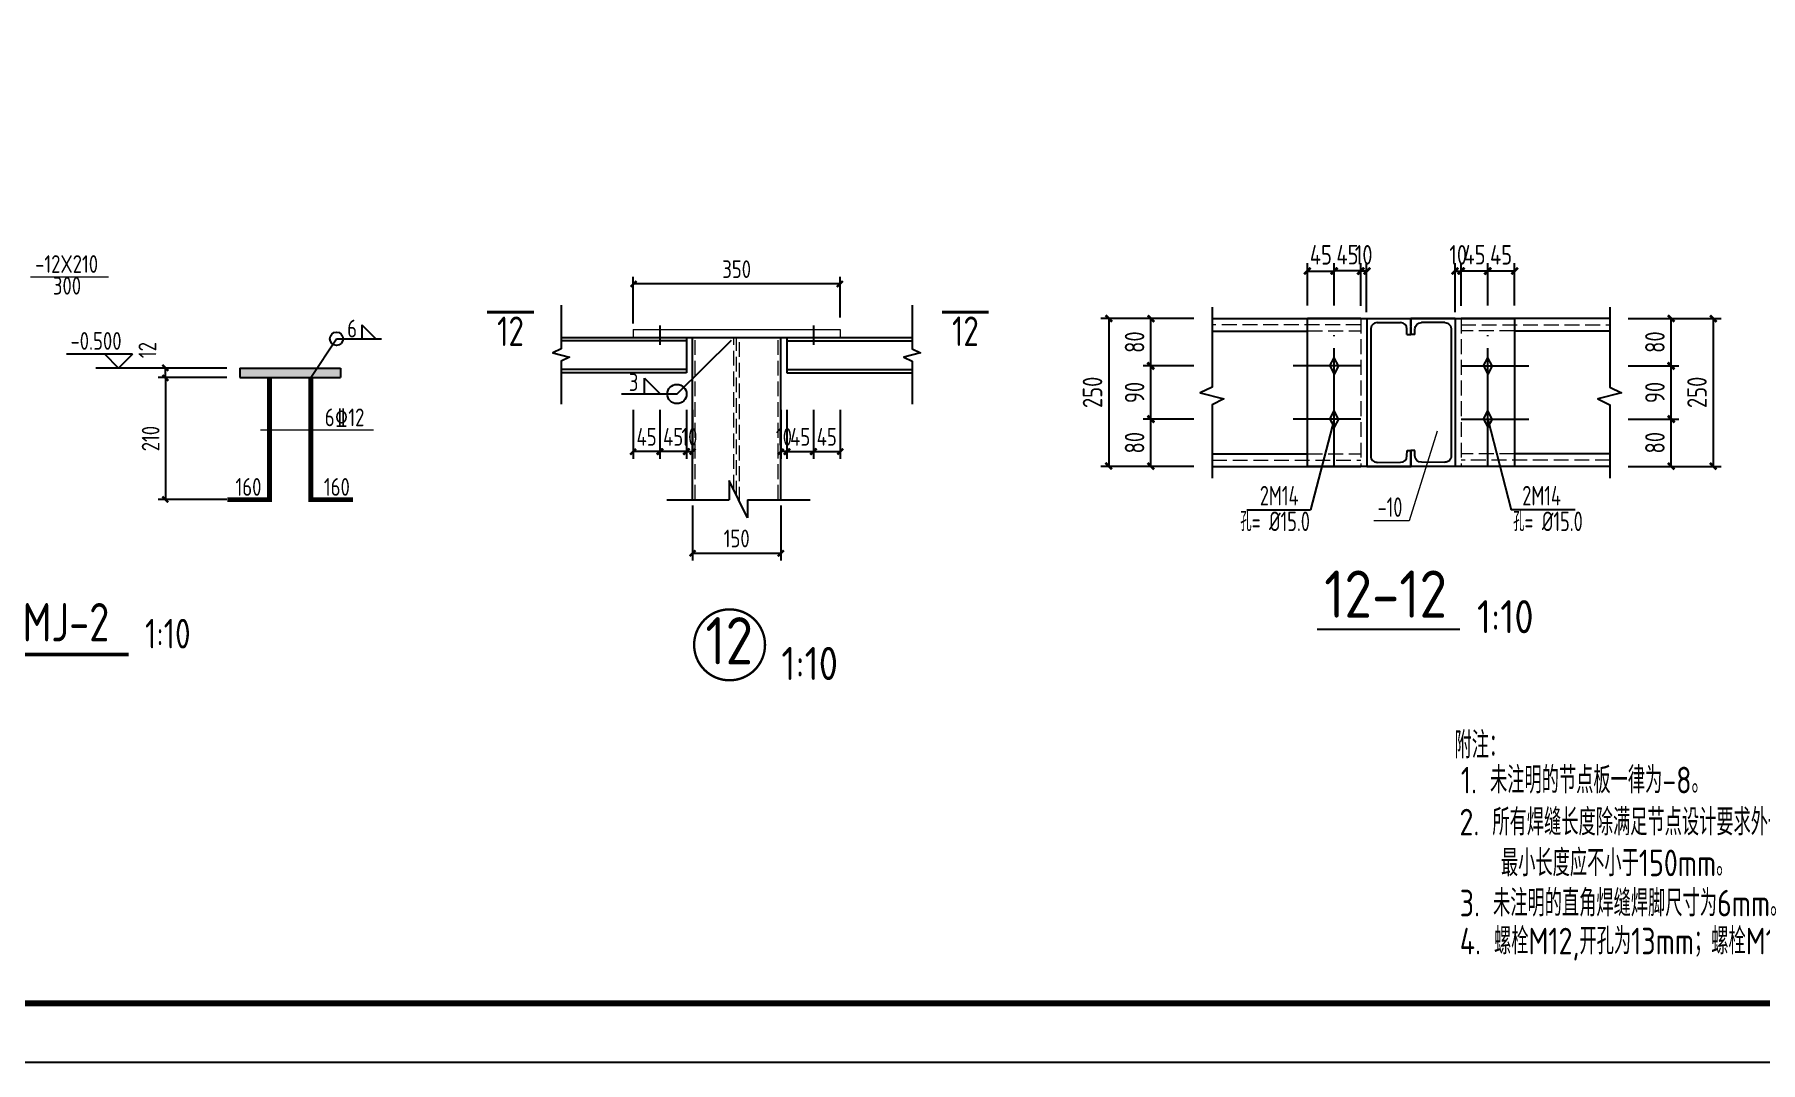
# Model space of a CAD drawing. Header units: millimetres. Extents: x 865974 to 875117, y 40174 to 44891.
# Drawn here: x 869056.8 to 869348.9, y 40173.6 to 40347.5 of the extents above; entities that cross this region are included whole.
import ezdxf

# ---------------------------------------------------------------- set-up
doc = ezdxf.new("R2010")
doc.units = ezdxf.units.MM
doc.header["$LTSCALE"] = 1000
doc.header["$MEASUREMENT"] = 0
for name, pattern in [('CONTINOUS', [0]), ('DASH', [0.35, 0.25, -0.1]), ('DOTE', [2.42, 2, -0.2, 0.02, -0.2])]:
    doc.linetypes.add(name, pattern=pattern)
for name, color, linetype, lineweight in [('1', 4, 'Continuous', 70), ('D3', 62, 'Continuous', 9), ('LZ', 64, 'Continuous', 9), ('数字', 3, 'Continuous', 9)]:
    doc.layers.add(name, color=color, linetype=linetype, lineweight=lineweight)
for name, color, linetype in [('10', 7, 'Continuous'), ('AXIS', 3, 'Continuous'), ('CON', 3, 'Continuous'), ('D1', 112, 'Continuous'), ('D2', 6, 'Continuous'), ('DIM', 7, 'Continuous'), ('DOTE', 1, 'DOTE'), ('GJ', 6, 'Continuous'), ('M_Thin', 7, 'Continuous'), ('PUB_DIM', 3, 'Continuous'), ('中文', 7, 'Continuous'), ('文字', 7, 'Continuous'), ('标注', 7, 'Continuous'), ('桩', 6, 'Continuous'), ('梁__实线', 4, 'Continuous')]:
    doc.layers.add(name, color=color, linetype=linetype)
doc.styles.add('GBHZ', font='gbenor.shx', dxfattribs={"width": 0.9, "bigfont": 'gbcbig.shx'})
doc.dimstyles.new('Y10', dxfattribs={"dimscale": 0, "dimtxt": 3, "dimasz": 0.01, "dimexe": 1.2, "dimexo": 1, "dimgap": 1, "dimtad": 1, "dimdec": 0, "dimlfac": 10, "dimzin": 0, "dimdsep": 46, "dimtxsty": 'GBHZ', "dimblk1": 'DX', "dimblk2": 'DX', "dimsah": 1, "dimcen": 0.09, "dimdle": 1, "dimadec": 0, "dimazin": 0, "dimtfac": 1, "dimtdec": 0, "dimtix": 1, "dimtmove": 2, "dimatfit": 3, "dimldrblk": 'DX', "dimfxl": 0, "dimtolj": 1, "dimtzin": 0, "dimarcsym": 0})
doc.dimstyles.new('Y10(110)', dxfattribs={"dimscale": 1.1, "dimtxt": 3, "dimasz": 0.01, "dimexe": 1.2, "dimexo": 1, "dimgap": 1, "dimtad": 1, "dimdec": 0, "dimlfac": 10, "dimzin": 0, "dimdsep": 46, "dimtxsty": 'GBHZ', "dimblk1": 'DX', "dimblk2": 'DX', "dimsah": 1, "dimcen": 0.09, "dimdle": 1, "dimadec": 0, "dimazin": 0, "dimtfac": 1, "dimtdec": 0, "dimtix": 1, "dimtmove": 2, "dimatfit": 3, "dimldrblk": 'DX', "dimfxl": 0, "dimtolj": 1, "dimtzin": 0, "dimarcsym": 0})

# ---------------------------------------------------------------- blocks, each defined once
blk = doc.blocks.new('DX')
at = {"color": 0, "linetype": 'ByBlock', "const_width": 40}
blk.add_lwpolyline([(-54, -51), (46, 49)], dxfattribs=at)
blk = doc.blocks.new('*D473')
at = {"layer": 'Defpoints', "color": 0, "transparency": 16777216}
for p in [(869078.93, 40291.05), (869090.35, 40291.05), (869090.35, 40289.45)]:
    blk.add_point(p, dxfattribs=at)
at = {"layer": 'DIM', "color": 0, "lineweight": -2, "transparency": 16777216}
for p, q in [((869089.35, 40291.05), (869077.73, 40291.05)), ((869078.93, 40291.06), (869078.93, 40291.07)), ((869078.93, 40289.45), (869078.93, 40291.05)), ((869089.35, 40289.45), (869077.73, 40289.45)), ((869078.93, 40289.44), (869078.93, 40289.43))]:
    blk.add_line(p, q, dxfattribs=at)
at = {"layer": 'DIM', "color": 0, "lineweight": -2, "transparency": 16777216, "xscale": 0.01, "yscale": 0.01, "zscale": 0.01}
for p, rotation in [((869078.93, 40291.05), 270), ((869078.93, 40289.45), 90)]:
    blk.add_blockref('DX', p, dxfattribs=dict(at, rotation=rotation))
at = {"layer": 'DIM', "color": 0, "transparency": 16777216, "insert": (869075.89, 40294.1), "char_height": 3, "attachment_point": 5, "rotation": 90, "style": 'GBHZ'}
blk.add_mtext('\\A1;12', dxfattribs=at)
blk = doc.blocks.new('*D474')
at = {"layer": 'Defpoints', "color": 0, "transparency": 16777216}
for p in [(869090.35, 40289.45), (869078.93, 40268.8), (869090.35, 40268.8)]:
    blk.add_point(p, dxfattribs=at)
at = {"layer": 'DIM', "color": 0, "lineweight": -2, "transparency": 16777216}
for p, q in [((869089.35, 40289.45), (869077.73, 40289.45)), ((869078.93, 40289.44), (869078.93, 40268.81)), ((869089.35, 40268.8), (869077.73, 40268.8))]:
    blk.add_line(p, q, dxfattribs=at)
at = {"layer": 'DIM', "color": 0, "lineweight": -2, "transparency": 16777216, "xscale": 0.01, "yscale": 0.01, "zscale": 0.01}
for p, rotation in [((869078.93, 40289.45), 90), ((869078.93, 40268.8), 270)]:
    blk.add_blockref('DX', p, dxfattribs=dict(at, rotation=rotation))
at = {"layer": 'DIM', "color": 0, "transparency": 16777216, "insert": (869076.43, 40279.13), "char_height": 3, "attachment_point": 5, "rotation": 90, "style": 'GBHZ'}
blk.add_mtext('\\A1;210', dxfattribs=at)
blk = doc.blocks.new('*D405')
at = {"layer": 'Defpoints', "color": 0, "linetype": 'ByBlock', "transparency": 16777216}
for p in [(869184.12, 40285.01), (869188.62, 40285.01), (869188.62, 40276.92)]:
    blk.add_point(p, dxfattribs=at)
at = {"layer": 'DIM', "color": 0, "linetype": 'ByBlock', "lineweight": -2, "transparency": 16777216}
for p, q in [((869184.12, 40284.01), (869184.12, 40275.72)), ((869188.62, 40284.01), (869188.62, 40275.72)), ((869184.11, 40276.92), (869184.1, 40276.92)), ((869184.12, 40276.92), (869188.62, 40276.92)), ((869188.63, 40276.92), (869188.64, 40276.92))]:
    blk.add_line(p, q, dxfattribs=at)
at = {"layer": 'DIM', "color": 0, "linetype": 'ByBlock', "lineweight": -2, "transparency": 16777216, "xscale": 0.01, "yscale": 0.01, "zscale": 0.01}
blk.add_blockref('DX', (869184.12, 40276.92), dxfattribs=at)
at = {"layer": 'DIM', "color": 0, "linetype": 'ByBlock', "lineweight": -2, "transparency": 16777216, "xscale": 0.01, "yscale": 0.01, "zscale": 0.01, "rotation": 180}
blk.add_blockref('DX', (869188.62, 40276.92), dxfattribs=at)
at = {"layer": 'DIM', "color": 0, "linetype": 'ByBlock', "transparency": 16777216, "insert": (869186.37, 40279.42), "char_height": 3, "attachment_point": 5, "style": 'GBHZ'}
blk.add_mtext('\\A1;45', dxfattribs=at)
blk = doc.blocks.new('*D406')
at = {"layer": 'Defpoints', "color": 0, "linetype": 'ByBlock', "transparency": 16777216}
for p in [(869188.62, 40285.01), (869193.12, 40285.01), (869193.12, 40276.92)]:
    blk.add_point(p, dxfattribs=at)
at = {"layer": 'DIM', "color": 0, "linetype": 'ByBlock', "lineweight": -2, "transparency": 16777216}
for p, q in [((869188.62, 40284.01), (869188.62, 40275.72)), ((869193.12, 40284.01), (869193.12, 40275.72)), ((869188.61, 40276.92), (869188.6, 40276.92)), ((869188.62, 40276.92), (869193.12, 40276.92)), ((869193.13, 40276.92), (869193.14, 40276.92))]:
    blk.add_line(p, q, dxfattribs=at)
at = {"layer": 'DIM', "color": 0, "linetype": 'ByBlock', "lineweight": -2, "transparency": 16777216, "xscale": 0.01, "yscale": 0.01, "zscale": 0.01}
blk.add_blockref('DX', (869188.62, 40276.92), dxfattribs=at)
at = {"layer": 'DIM', "color": 0, "linetype": 'ByBlock', "lineweight": -2, "transparency": 16777216, "xscale": 0.01, "yscale": 0.01, "zscale": 0.01, "rotation": 180}
blk.add_blockref('DX', (869193.12, 40276.92), dxfattribs=at)
at = {"layer": 'DIM', "color": 0, "linetype": 'ByBlock', "transparency": 16777216, "insert": (869190.87, 40279.42), "char_height": 3, "attachment_point": 5, "style": 'GBHZ'}
blk.add_mtext('\\A1;45', dxfattribs=at)
blk = doc.blocks.new('*D407')
at = {"layer": 'Defpoints', "color": 0, "linetype": 'ByBlock', "transparency": 16777216}
for p in [(869183.12, 40285.01), (869184.12, 40285.01), (869183.12, 40276.92)]:
    blk.add_point(p, dxfattribs=at)
at = {"layer": 'DIM', "color": 0, "linetype": 'ByBlock', "lineweight": -2, "transparency": 16777216}
for p, q in [((869183.12, 40284.01), (869183.12, 40275.72)), ((869184.12, 40284.01), (869184.12, 40275.72)), ((869183.11, 40276.92), (869183.1, 40276.92)), ((869184.12, 40276.92), (869183.12, 40276.92)), ((869184.13, 40276.92), (869184.14, 40276.92))]:
    blk.add_line(p, q, dxfattribs=at)
at = {"layer": 'DIM', "color": 0, "linetype": 'ByBlock', "lineweight": -2, "transparency": 16777216, "xscale": 0.01, "yscale": 0.01, "zscale": 0.01}
blk.add_blockref('DX', (869183.12, 40276.92), dxfattribs=at)
at = {"layer": 'DIM', "color": 0, "linetype": 'ByBlock', "lineweight": -2, "transparency": 16777216, "xscale": 0.01, "yscale": 0.01, "zscale": 0.01, "rotation": 180}
blk.add_blockref('DX', (869184.12, 40276.92), dxfattribs=at)
at = {"layer": 'DIM', "color": 0, "linetype": 'ByBlock', "transparency": 16777216, "insert": (869183.62, 40279.42), "char_height": 3, "attachment_point": 5, "style": 'GBHZ'}
blk.add_mtext('\\A1;10', dxfattribs=at)
blk = doc.blocks.new('*D408')
at = {"layer": 'Defpoints', "color": 0, "linetype": 'ByBlock', "transparency": 16777216}
for p in [(869158.12, 40305.29), (869158.12, 40297.59), (869193.12, 40298.6)]:
    blk.add_point(p, dxfattribs=at)
at = {"layer": 'DIM', "color": 0, "linetype": 'ByBlock', "lineweight": -2, "transparency": 16777216}
for p, q in [((869158.12, 40298.59), (869158.12, 40306.49)), ((869193.12, 40299.6), (869193.12, 40306.49)), ((869193.11, 40305.29), (869158.13, 40305.29))]:
    blk.add_line(p, q, dxfattribs=at)
at = {"layer": 'DIM', "color": 0, "linetype": 'ByBlock', "lineweight": -2, "transparency": 16777216, "xscale": 0.01, "yscale": 0.01, "zscale": 0.01, "rotation": 180}
blk.add_blockref('DX', (869158.12, 40305.29), dxfattribs=at)
at = {"layer": 'DIM', "color": 0, "linetype": 'ByBlock', "lineweight": -2, "transparency": 16777216, "xscale": 0.01, "yscale": 0.01, "zscale": 0.01}
blk.add_blockref('DX', (869193.12, 40305.29), dxfattribs=at)
at = {"layer": 'DIM', "color": 0, "linetype": 'ByBlock', "transparency": 16777216, "insert": (869175.62, 40307.79), "char_height": 3, "attachment_point": 5, "style": 'GBHZ'}
blk.add_mtext('\\A1;350', dxfattribs=at)
blk = doc.blocks.new('*D409')
at = {"layer": 'Defpoints', "color": 0, "linetype": 'ByBlock', "transparency": 16777216}
for p in [(869168.12, 40268.78), (869183.12, 40268.78), (869183.12, 40259.73)]:
    blk.add_point(p, dxfattribs=at)
at = {"layer": 'DIM', "color": 0, "linetype": 'ByBlock', "lineweight": -2, "transparency": 16777216}
for p, q in [((869168.12, 40267.78), (869168.12, 40258.53)), ((869183.12, 40267.78), (869183.12, 40258.53)), ((869168.13, 40259.73), (869183.11, 40259.73))]:
    blk.add_line(p, q, dxfattribs=at)
at = {"layer": 'DIM', "color": 0, "linetype": 'ByBlock', "lineweight": -2, "transparency": 16777216, "xscale": 0.01, "yscale": 0.01, "zscale": 0.01, "rotation": 180}
blk.add_blockref('DX', (869168.12, 40259.73), dxfattribs=at)
at = {"layer": 'DIM', "color": 0, "linetype": 'ByBlock', "lineweight": -2, "transparency": 16777216, "xscale": 0.01, "yscale": 0.01, "zscale": 0.01}
blk.add_blockref('DX', (869183.12, 40259.73), dxfattribs=at)
at = {"layer": 'DIM', "color": 0, "linetype": 'ByBlock', "transparency": 16777216, "insert": (869175.62, 40262.23), "char_height": 3, "attachment_point": 5, "style": 'GBHZ'}
blk.add_mtext('\\A1;150', dxfattribs=at)
blk = doc.blocks.new('*D410')
at = {"layer": 'Defpoints', "color": 0, "linetype": 'ByBlock', "transparency": 16777216}
for p in [(869162.62, 40285.01), (869167.12, 40285.01), (869162.62, 40276.92)]:
    blk.add_point(p, dxfattribs=at)
at = {"layer": 'DIM', "color": 0, "linetype": 'ByBlock', "lineweight": -2, "transparency": 16777216}
for p, q in [((869162.62, 40284.01), (869162.62, 40275.72)), ((869167.12, 40284.01), (869167.12, 40275.72)), ((869162.61, 40276.92), (869162.6, 40276.92)), ((869167.12, 40276.92), (869162.62, 40276.92)), ((869167.13, 40276.92), (869167.14, 40276.92))]:
    blk.add_line(p, q, dxfattribs=at)
at = {"layer": 'DIM', "color": 0, "linetype": 'ByBlock', "lineweight": -2, "transparency": 16777216, "xscale": 0.01, "yscale": 0.01, "zscale": 0.01}
blk.add_blockref('DX', (869162.62, 40276.92), dxfattribs=at)
at = {"layer": 'DIM', "color": 0, "linetype": 'ByBlock', "lineweight": -2, "transparency": 16777216, "xscale": 0.01, "yscale": 0.01, "zscale": 0.01, "rotation": 180}
blk.add_blockref('DX', (869167.12, 40276.92), dxfattribs=at)
at = {"layer": 'DIM', "color": 0, "linetype": 'ByBlock', "transparency": 16777216, "insert": (869164.87, 40279.42), "char_height": 3, "attachment_point": 5, "style": 'GBHZ'}
blk.add_mtext('\\A1;45', dxfattribs=at)
blk = doc.blocks.new('*D411')
at = {"layer": 'Defpoints', "color": 0, "linetype": 'ByBlock', "transparency": 16777216}
for p in [(869158.12, 40285.01), (869162.62, 40285.01), (869158.12, 40276.92)]:
    blk.add_point(p, dxfattribs=at)
at = {"layer": 'DIM', "color": 0, "linetype": 'ByBlock', "lineweight": -2, "transparency": 16777216}
for p, q in [((869158.12, 40284.01), (869158.12, 40275.72)), ((869162.62, 40284.01), (869162.62, 40275.72)), ((869158.11, 40276.92), (869158.1, 40276.92)), ((869162.62, 40276.92), (869158.12, 40276.92)), ((869162.63, 40276.92), (869162.64, 40276.92))]:
    blk.add_line(p, q, dxfattribs=at)
at = {"layer": 'DIM', "color": 0, "linetype": 'ByBlock', "lineweight": -2, "transparency": 16777216, "xscale": 0.01, "yscale": 0.01, "zscale": 0.01}
blk.add_blockref('DX', (869158.12, 40276.92), dxfattribs=at)
at = {"layer": 'DIM', "color": 0, "linetype": 'ByBlock', "lineweight": -2, "transparency": 16777216, "xscale": 0.01, "yscale": 0.01, "zscale": 0.01, "rotation": 180}
blk.add_blockref('DX', (869162.62, 40276.92), dxfattribs=at)
at = {"layer": 'DIM', "color": 0, "linetype": 'ByBlock', "transparency": 16777216, "insert": (869160.37, 40279.42), "char_height": 3, "attachment_point": 5, "style": 'GBHZ'}
blk.add_mtext('\\A1;45', dxfattribs=at)
blk = doc.blocks.new('*D412')
at = {"layer": 'Defpoints', "color": 0, "linetype": 'ByBlock', "transparency": 16777216}
for p in [(869167.12, 40285.01), (869168.12, 40285.01), (869168.12, 40276.92)]:
    blk.add_point(p, dxfattribs=at)
at = {"layer": 'DIM', "color": 0, "linetype": 'ByBlock', "lineweight": -2, "transparency": 16777216}
for p, q in [((869167.12, 40284.01), (869167.12, 40275.72)), ((869168.12, 40284.01), (869168.12, 40275.72)), ((869167.11, 40276.92), (869167.1, 40276.92)), ((869167.12, 40276.92), (869168.12, 40276.92)), ((869168.13, 40276.92), (869168.14, 40276.92))]:
    blk.add_line(p, q, dxfattribs=at)
at = {"layer": 'DIM', "color": 0, "linetype": 'ByBlock', "lineweight": -2, "transparency": 16777216, "xscale": 0.01, "yscale": 0.01, "zscale": 0.01}
blk.add_blockref('DX', (869167.12, 40276.92), dxfattribs=at)
at = {"layer": 'DIM', "color": 0, "linetype": 'ByBlock', "lineweight": -2, "transparency": 16777216, "xscale": 0.01, "yscale": 0.01, "zscale": 0.01, "rotation": 180}
blk.add_blockref('DX', (869168.12, 40276.92), dxfattribs=at)
at = {"layer": 'DIM', "color": 0, "linetype": 'ByBlock', "transparency": 16777216, "insert": (869167.62, 40279.42), "char_height": 3, "attachment_point": 5, "style": 'GBHZ'}
blk.add_mtext('\\A1;10', dxfattribs=at)
blk = doc.blocks.new('*D720')
at = {"layer": 'Defpoints', "color": 0, "linetype": 'ByBlock', "transparency": 16777216}
for p in [(869325.4, 40299.47), (869325.4, 40274.43), (869340.91, 40274.43)]:
    blk.add_point(p, dxfattribs=at)
at = {"layer": 'DIM', "color": 0, "linetype": 'ByBlock', "lineweight": -2, "transparency": 16777216}
for p, q in [((869326.5, 40299.47), (869342.23, 40299.47)), ((869340.91, 40299.46), (869340.91, 40274.44)), ((869326.5, 40274.43), (869342.23, 40274.43))]:
    blk.add_line(p, q, dxfattribs=at)
at = {"layer": 'DIM', "color": 0, "linetype": 'ByBlock', "lineweight": -2, "transparency": 16777216, "xscale": 0.011, "yscale": 0.011, "zscale": 0.011}
for p, rotation in [((869340.91, 40299.47), 90), ((869340.91, 40274.43), 270)]:
    blk.add_blockref('DX', p, dxfattribs=dict(at, rotation=rotation))
at = {"layer": 'DIM', "color": 0, "linetype": 'ByBlock', "transparency": 16777216, "insert": (869338.16, 40286.95), "char_height": 3.3, "attachment_point": 5, "rotation": 90, "style": 'GBHZ'}
blk.add_mtext('\\A1;250', dxfattribs=at)
blk = doc.blocks.new('*D721')
at = {"layer": 'Defpoints', "color": 0, "linetype": 'ByBlock', "transparency": 16777216}
for p in [(869302.75, 40307.47), (869302.75, 40300.53), (869307.25, 40300.53)]:
    blk.add_point(p, dxfattribs=at)
at = {"layer": 'DIM', "color": 0, "linetype": 'ByBlock', "lineweight": -2, "transparency": 16777216}
for p, q in [((869302.75, 40301.63), (869302.75, 40308.79)), ((869307.25, 40301.63), (869307.25, 40308.79)), ((869302.74, 40307.47), (869302.73, 40307.47)), ((869307.25, 40307.47), (869302.75, 40307.47)), ((869307.26, 40307.47), (869307.27, 40307.47))]:
    blk.add_line(p, q, dxfattribs=at)
at = {"layer": 'DIM', "color": 0, "linetype": 'ByBlock', "lineweight": -2, "transparency": 16777216, "xscale": 0.011, "yscale": 0.011, "zscale": 0.011}
blk.add_blockref('DX', (869302.75, 40307.47), dxfattribs=at)
at = {"layer": 'DIM', "color": 0, "linetype": 'ByBlock', "lineweight": -2, "transparency": 16777216, "xscale": 0.011, "yscale": 0.011, "zscale": 0.011, "rotation": 180}
blk.add_blockref('DX', (869307.25, 40307.47), dxfattribs=at)
at = {"layer": 'DIM', "color": 0, "linetype": 'ByBlock', "transparency": 16777216, "insert": (869305, 40310.22), "char_height": 3.3, "attachment_point": 5, "style": 'GBHZ'}
blk.add_mtext('\\A1;45', dxfattribs=at)
blk = doc.blocks.new('*D722')
at = {"layer": 'Defpoints', "color": 0, "linetype": 'ByBlock', "transparency": 16777216}
for p in [(869298.25, 40307.47), (869298.25, 40300.48), (869297.25, 40299.43)]:
    blk.add_point(p, dxfattribs=at)
at = {"layer": 'DIM', "color": 0, "linetype": 'ByBlock', "lineweight": -2, "transparency": 16777216}
for p, q in [((869297.25, 40300.53), (869297.25, 40308.79)), ((869298.25, 40301.58), (869298.25, 40308.79)), ((869297.24, 40307.47), (869297.23, 40307.47)), ((869297.25, 40307.47), (869298.25, 40307.47)), ((869298.26, 40307.47), (869298.27, 40307.47))]:
    blk.add_line(p, q, dxfattribs=at)
at = {"layer": 'DIM', "color": 0, "linetype": 'ByBlock', "lineweight": -2, "transparency": 16777216, "xscale": 0.011, "yscale": 0.011, "zscale": 0.011}
blk.add_blockref('DX', (869297.25, 40307.47), dxfattribs=at)
at = {"layer": 'DIM', "color": 0, "linetype": 'ByBlock', "lineweight": -2, "transparency": 16777216, "xscale": 0.011, "yscale": 0.011, "zscale": 0.011, "rotation": 180}
blk.add_blockref('DX', (869298.25, 40307.47), dxfattribs=at)
at = {"layer": 'DIM', "color": 0, "linetype": 'ByBlock', "transparency": 16777216, "insert": (869297.75, 40310.22), "char_height": 3.3, "attachment_point": 5, "style": 'GBHZ'}
blk.add_mtext('\\A1;10', dxfattribs=at)
blk = doc.blocks.new('*D723')
at = {"layer": 'Defpoints', "color": 0, "linetype": 'ByBlock', "transparency": 16777216}
for p in [(869302.75, 40307.49), (869298.25, 40300.48), (869302.75, 40300.54)]:
    blk.add_point(p, dxfattribs=at)
at = {"layer": 'DIM', "color": 0, "linetype": 'ByBlock', "lineweight": -2, "transparency": 16777216}
for p, q in [((869298.25, 40301.58), (869298.25, 40308.81)), ((869302.75, 40301.64), (869302.75, 40308.81)), ((869298.24, 40307.49), (869298.23, 40307.49)), ((869298.25, 40307.49), (869302.75, 40307.49)), ((869302.76, 40307.49), (869302.77, 40307.49))]:
    blk.add_line(p, q, dxfattribs=at)
at = {"layer": 'DIM', "color": 0, "linetype": 'ByBlock', "lineweight": -2, "transparency": 16777216, "xscale": 0.011, "yscale": 0.011, "zscale": 0.011}
blk.add_blockref('DX', (869298.25, 40307.49), dxfattribs=at)
at = {"layer": 'DIM', "color": 0, "linetype": 'ByBlock', "lineweight": -2, "transparency": 16777216, "xscale": 0.011, "yscale": 0.011, "zscale": 0.011, "rotation": 180}
blk.add_blockref('DX', (869302.75, 40307.49), dxfattribs=at)
at = {"layer": 'DIM', "color": 0, "linetype": 'ByBlock', "transparency": 16777216, "insert": (869300.5, 40310.24), "char_height": 3.3, "attachment_point": 5, "style": 'GBHZ'}
blk.add_mtext('\\A1;45', dxfattribs=at)
blk = doc.blocks.new('*D724')
at = {"layer": 'Defpoints', "color": 0, "linetype": 'ByBlock', "transparency": 16777216}
for p in [(869325.4, 40282.43), (869333.79, 40282.43), (869325.4, 40274.43)]:
    blk.add_point(p, dxfattribs=at)
at = {"layer": 'DIM', "color": 0, "linetype": 'ByBlock', "lineweight": -2, "transparency": 16777216}
for p, q in [((869326.5, 40282.43), (869335.11, 40282.43)), ((869333.79, 40274.44), (869333.79, 40282.42)), ((869326.5, 40274.43), (869335.11, 40274.43))]:
    blk.add_line(p, q, dxfattribs=at)
at = {"layer": 'DIM', "color": 0, "linetype": 'ByBlock', "lineweight": -2, "transparency": 16777216, "xscale": 0.011, "yscale": 0.011, "zscale": 0.011}
for p, rotation in [((869333.79, 40282.43), 90), ((869333.79, 40274.43), 270)]:
    blk.add_blockref('DX', p, dxfattribs=dict(at, rotation=rotation))
at = {"layer": 'DIM', "color": 0, "linetype": 'ByBlock', "transparency": 16777216, "insert": (869331.04, 40278.43), "char_height": 3.3, "attachment_point": 5, "rotation": 90, "style": 'GBHZ'}
blk.add_mtext('\\A1;80', dxfattribs=at)
blk = doc.blocks.new('*D725')
at = {"layer": 'Defpoints', "color": 0, "linetype": 'ByBlock', "transparency": 16777216}
for p in [(869325.4, 40291.43), (869333.79, 40291.43), (869325.4, 40282.43)]:
    blk.add_point(p, dxfattribs=at)
at = {"layer": 'DIM', "color": 0, "linetype": 'ByBlock', "lineweight": -2, "transparency": 16777216}
for p, q in [((869326.5, 40291.43), (869335.11, 40291.43)), ((869333.79, 40282.44), (869333.79, 40291.42)), ((869326.5, 40282.43), (869335.11, 40282.43))]:
    blk.add_line(p, q, dxfattribs=at)
at = {"layer": 'DIM', "color": 0, "linetype": 'ByBlock', "lineweight": -2, "transparency": 16777216, "xscale": 0.011, "yscale": 0.011, "zscale": 0.011}
for p, rotation in [((869333.79, 40291.43), 90), ((869333.79, 40282.43), 270)]:
    blk.add_blockref('DX', p, dxfattribs=dict(at, rotation=rotation))
at = {"layer": 'DIM', "color": 0, "linetype": 'ByBlock', "transparency": 16777216, "insert": (869331.04, 40286.93), "char_height": 3.3, "attachment_point": 5, "rotation": 90, "style": 'GBHZ'}
blk.add_mtext('\\A1;90', dxfattribs=at)
blk = doc.blocks.new('*D726')
at = {"layer": 'Defpoints', "color": 0, "linetype": 'ByBlock', "transparency": 16777216}
for p in [(869325.4, 40299.47), (869333.79, 40299.47), (869325.4, 40291.43)]:
    blk.add_point(p, dxfattribs=at)
at = {"layer": 'DIM', "color": 0, "linetype": 'ByBlock', "lineweight": -2, "transparency": 16777216}
for p, q in [((869326.5, 40299.47), (869335.11, 40299.47)), ((869333.79, 40291.44), (869333.79, 40299.46)), ((869326.5, 40291.43), (869335.11, 40291.43))]:
    blk.add_line(p, q, dxfattribs=at)
at = {"layer": 'DIM', "color": 0, "linetype": 'ByBlock', "lineweight": -2, "transparency": 16777216, "xscale": 0.011, "yscale": 0.011, "zscale": 0.011}
for p, rotation in [((869333.79, 40299.47), 90), ((869333.79, 40291.43), 270)]:
    blk.add_blockref('DX', p, dxfattribs=dict(at, rotation=rotation))
at = {"layer": 'DIM', "color": 0, "linetype": 'ByBlock', "transparency": 16777216, "insert": (869331.04, 40295.45), "char_height": 3.3, "attachment_point": 5, "rotation": 90, "style": 'GBHZ'}
blk.add_mtext('\\A1;80', dxfattribs=at)
blk = doc.blocks.new('*D713')
at = {"layer": 'Defpoints', "color": 0, "linetype": 'ByBlock', "transparency": 16777216}
for p in [(869254.11, 40299.47), (869238.6, 40274.43), (869254.11, 40274.43)]:
    blk.add_point(p, dxfattribs=at)
at = {"layer": 'DIM', "color": 0, "linetype": 'ByBlock', "lineweight": -2, "transparency": 16777216}
for p, q in [((869253.01, 40299.47), (869237.28, 40299.47)), ((869238.6, 40299.46), (869238.6, 40274.44)), ((869253.01, 40274.43), (869237.28, 40274.43))]:
    blk.add_line(p, q, dxfattribs=at)
at = {"layer": 'DIM', "color": 0, "linetype": 'ByBlock', "lineweight": -2, "transparency": 16777216, "xscale": 0.011, "yscale": 0.011, "zscale": 0.011}
for p, rotation in [((869238.6, 40299.47), 90), ((869238.6, 40274.43), 270)]:
    blk.add_blockref('DX', p, dxfattribs=dict(at, rotation=rotation))
at = {"layer": 'DIM', "color": 0, "linetype": 'ByBlock', "transparency": 16777216, "insert": (869235.85, 40286.95), "char_height": 3.3, "attachment_point": 5, "rotation": 90, "style": 'GBHZ'}
blk.add_mtext('\\A1;250', dxfattribs=at)
blk = doc.blocks.new('*D714')
at = {"layer": 'Defpoints', "color": 0, "linetype": 'ByBlock', "transparency": 16777216}
for p in [(869276.75, 40307.47), (869272.25, 40300.53), (869276.75, 40300.53)]:
    blk.add_point(p, dxfattribs=at)
at = {"layer": 'DIM', "color": 0, "linetype": 'ByBlock', "lineweight": -2, "transparency": 16777216}
for p, q in [((869272.25, 40301.63), (869272.25, 40308.79)), ((869276.75, 40301.63), (869276.75, 40308.79)), ((869272.24, 40307.47), (869272.23, 40307.47)), ((869272.25, 40307.47), (869276.75, 40307.47)), ((869276.76, 40307.47), (869276.77, 40307.47))]:
    blk.add_line(p, q, dxfattribs=at)
at = {"layer": 'DIM', "color": 0, "linetype": 'ByBlock', "lineweight": -2, "transparency": 16777216, "xscale": 0.011, "yscale": 0.011, "zscale": 0.011}
blk.add_blockref('DX', (869272.25, 40307.47), dxfattribs=at)
at = {"layer": 'DIM', "color": 0, "linetype": 'ByBlock', "lineweight": -2, "transparency": 16777216, "xscale": 0.011, "yscale": 0.011, "zscale": 0.011, "rotation": 180}
blk.add_blockref('DX', (869276.75, 40307.47), dxfattribs=at)
at = {"layer": 'DIM', "color": 0, "linetype": 'ByBlock', "transparency": 16777216, "insert": (869274.5, 40310.22), "char_height": 3.3, "attachment_point": 5, "style": 'GBHZ'}
blk.add_mtext('\\A1;45', dxfattribs=at)
blk = doc.blocks.new('*D715')
at = {"layer": 'Defpoints', "color": 0, "linetype": 'ByBlock', "transparency": 16777216}
for p in [(869281.25, 40307.47), (869281.25, 40300.48), (869282.25, 40299.43)]:
    blk.add_point(p, dxfattribs=at)
at = {"layer": 'DIM', "color": 0, "linetype": 'ByBlock', "lineweight": -2, "transparency": 16777216}
for p, q in [((869281.25, 40301.58), (869281.25, 40308.79)), ((869282.25, 40300.53), (869282.25, 40308.79)), ((869281.24, 40307.47), (869281.23, 40307.47)), ((869282.25, 40307.47), (869281.25, 40307.47)), ((869282.26, 40307.47), (869282.27, 40307.47))]:
    blk.add_line(p, q, dxfattribs=at)
at = {"layer": 'DIM', "color": 0, "linetype": 'ByBlock', "lineweight": -2, "transparency": 16777216, "xscale": 0.011, "yscale": 0.011, "zscale": 0.011}
blk.add_blockref('DX', (869281.25, 40307.47), dxfattribs=at)
at = {"layer": 'DIM', "color": 0, "linetype": 'ByBlock', "lineweight": -2, "transparency": 16777216, "xscale": 0.011, "yscale": 0.011, "zscale": 0.011, "rotation": 180}
blk.add_blockref('DX', (869282.25, 40307.47), dxfattribs=at)
at = {"layer": 'DIM', "color": 0, "linetype": 'ByBlock', "transparency": 16777216, "insert": (869281.75, 40310.22), "char_height": 3.3, "attachment_point": 5, "style": 'GBHZ'}
blk.add_mtext('\\A1;10', dxfattribs=at)
blk = doc.blocks.new('*D716')
at = {"layer": 'Defpoints', "color": 0, "linetype": 'ByBlock', "transparency": 16777216}
for p in [(869276.75, 40307.49), (869276.75, 40300.54), (869281.25, 40300.48)]:
    blk.add_point(p, dxfattribs=at)
at = {"layer": 'DIM', "color": 0, "linetype": 'ByBlock', "lineweight": -2, "transparency": 16777216}
for p, q in [((869276.75, 40301.64), (869276.75, 40308.81)), ((869281.25, 40301.58), (869281.25, 40308.81)), ((869276.74, 40307.49), (869276.73, 40307.49)), ((869281.25, 40307.49), (869276.75, 40307.49)), ((869281.26, 40307.49), (869281.27, 40307.49))]:
    blk.add_line(p, q, dxfattribs=at)
at = {"layer": 'DIM', "color": 0, "linetype": 'ByBlock', "lineweight": -2, "transparency": 16777216, "xscale": 0.011, "yscale": 0.011, "zscale": 0.011}
blk.add_blockref('DX', (869276.75, 40307.49), dxfattribs=at)
at = {"layer": 'DIM', "color": 0, "linetype": 'ByBlock', "lineweight": -2, "transparency": 16777216, "xscale": 0.011, "yscale": 0.011, "zscale": 0.011, "rotation": 180}
blk.add_blockref('DX', (869281.25, 40307.49), dxfattribs=at)
at = {"layer": 'DIM', "color": 0, "linetype": 'ByBlock', "transparency": 16777216, "insert": (869279, 40310.24), "char_height": 3.3, "attachment_point": 5, "style": 'GBHZ'}
blk.add_mtext('\\A1;45', dxfattribs=at)
blk = doc.blocks.new('*D717')
at = {"layer": 'Defpoints', "color": 0, "linetype": 'ByBlock', "transparency": 16777216}
for p in [(869245.72, 40282.43), (869254.11, 40282.43), (869254.11, 40274.43)]:
    blk.add_point(p, dxfattribs=at)
at = {"layer": 'DIM', "color": 0, "linetype": 'ByBlock', "lineweight": -2, "transparency": 16777216}
for p, q in [((869253.01, 40282.43), (869244.4, 40282.43)), ((869245.72, 40274.44), (869245.72, 40282.42)), ((869253.01, 40274.43), (869244.4, 40274.43))]:
    blk.add_line(p, q, dxfattribs=at)
at = {"layer": 'DIM', "color": 0, "linetype": 'ByBlock', "lineweight": -2, "transparency": 16777216, "xscale": 0.011, "yscale": 0.011, "zscale": 0.011}
for p, rotation in [((869245.72, 40282.43), 90), ((869245.72, 40274.43), 270)]:
    blk.add_blockref('DX', p, dxfattribs=dict(at, rotation=rotation))
at = {"layer": 'DIM', "color": 0, "linetype": 'ByBlock', "transparency": 16777216, "insert": (869242.97, 40278.43), "char_height": 3.3, "attachment_point": 5, "rotation": 90, "style": 'GBHZ'}
blk.add_mtext('\\A1;80', dxfattribs=at)
blk = doc.blocks.new('*D718')
at = {"layer": 'Defpoints', "color": 0, "linetype": 'ByBlock', "transparency": 16777216}
for p in [(869245.72, 40291.43), (869254.11, 40291.43), (869254.11, 40282.43)]:
    blk.add_point(p, dxfattribs=at)
at = {"layer": 'DIM', "color": 0, "linetype": 'ByBlock', "lineweight": -2, "transparency": 16777216}
for p, q in [((869253.01, 40291.43), (869244.4, 40291.43)), ((869245.72, 40282.44), (869245.72, 40291.42)), ((869253.01, 40282.43), (869244.4, 40282.43))]:
    blk.add_line(p, q, dxfattribs=at)
at = {"layer": 'DIM', "color": 0, "linetype": 'ByBlock', "lineweight": -2, "transparency": 16777216, "xscale": 0.011, "yscale": 0.011, "zscale": 0.011}
for p, rotation in [((869245.72, 40291.43), 90), ((869245.72, 40282.43), 270)]:
    blk.add_blockref('DX', p, dxfattribs=dict(at, rotation=rotation))
at = {"layer": 'DIM', "color": 0, "linetype": 'ByBlock', "transparency": 16777216, "insert": (869242.97, 40286.93), "char_height": 3.3, "attachment_point": 5, "rotation": 90, "style": 'GBHZ'}
blk.add_mtext('\\A1;90', dxfattribs=at)
blk = doc.blocks.new('*D719')
at = {"layer": 'Defpoints', "color": 0, "linetype": 'ByBlock', "transparency": 16777216}
for p in [(869245.72, 40299.47), (869254.11, 40299.47), (869254.11, 40291.43)]:
    blk.add_point(p, dxfattribs=at)
at = {"layer": 'DIM', "color": 0, "linetype": 'ByBlock', "lineweight": -2, "transparency": 16777216}
for p, q in [((869253.01, 40299.47), (869244.4, 40299.47)), ((869245.72, 40291.44), (869245.72, 40299.46)), ((869253.01, 40291.43), (869244.4, 40291.43))]:
    blk.add_line(p, q, dxfattribs=at)
at = {"layer": 'DIM', "color": 0, "linetype": 'ByBlock', "lineweight": -2, "transparency": 16777216, "xscale": 0.011, "yscale": 0.011, "zscale": 0.011}
for p, rotation in [((869245.72, 40299.47), 90), ((869245.72, 40291.43), 270)]:
    blk.add_blockref('DX', p, dxfattribs=dict(at, rotation=rotation))
at = {"layer": 'DIM', "color": 0, "linetype": 'ByBlock', "transparency": 16777216, "insert": (869242.97, 40295.45), "char_height": 3.3, "attachment_point": 5, "rotation": 90, "style": 'GBHZ'}
blk.add_mtext('\\A1;80', dxfattribs=at)
blk = doc.blocks.new('fe')
at = {"layer": 'D2'}
for p, q in [((868173.85, 41251.28, 15.4), (868181.35, 41251.28, 15.4)), ((868173.85, 41251.28, 15.4), (868173.85, 41226.28, 15.4)), ((868174.53, 41249.41, 15.4), (868174.53, 41228.04, 15.4)), ((868175.61, 41250.59, 15.4), (868179.59, 41250.6, 15.4)), ((868180.67, 41248.57, 15.4), (868180.67, 41249.51, 15.4)), ((868181.34, 41248.57, 15.4), (868181.35, 41251.28, 15.4)), ((868180.67, 41248.57, 15.4), (868181.34, 41248.57, 15.4)), ((868180.67, 41228.04, 15.4), (868180.68, 41228.98, 15.4)), ((868180.68, 41228.98, 15.4), (868181.35, 41228.98, 15.4)), ((868181.35, 41226.28, 15.4), (868181.35, 41228.98, 15.4)), ((868173.85, 41226.28, 15.4), (868181.35, 41226.28, 15.4)), ((868175.61, 41226.95, 15.4), (868179.59, 41226.96, 15.4))]:
    blk.add_line(p, q, dxfattribs=at)
for centre, start, end in [((868175.61, 41249.51, 15.4), 89.9549, 185.6464), ((868179.59, 41249.52, 15.4), 359.9549, 89.9549), ((868175.61, 41228.04, 15.4), 179.9549, 269.9549), ((868179.59, 41228.04, 15.4), 269.9549, 359.9549)]:
    blk.add_arc(centre, 1.08, start, end, dxfattribs=at)

msp = doc.modelspace()

# ---------------------------------------------------------------- linework, layer by layer
msp.add_line((869655.031, 40173.578), (868814.031, 40173.578))
at = {"color": 0, "const_width": 1}
msp.add_lwpolyline([(869645.031, 40183.578), (868839.031, 40183.578), (868839.031, 40757.578), (869645.031, 40757.578)], close=True, dxfattribs=at)
at = {"linetype": 'ByBlock', "ltscale": 0.5, "const_width": 0.4}
msp.add_lwpolyline([(869168.42, 40244.234, 1), (869180.42, 40244.234, 1)], format="xyb", close=True, dxfattribs=at)
at = {"const_width": 0.6}
msp.add_lwpolyline([(869052.77, 40242.608), (869072.715, 40242.608)], dxfattribs=at)
at = {"layer": '1', "const_width": 0.48}
for points in [[(869133.382, 40300.517), (869141.304, 40300.517)], [(869210.374, 40300.517), (869218.296, 40300.517)]]:
    msp.add_lwpolyline(points, dxfattribs=at)
at = {"layer": 'D1', "color": 251}
for p, q in [((869165.511, 40286.668), (869174.733, 40295.785)), ((869160.042, 40286.668), (869160.042, 40289.372)), ((869160.042, 40289.372), (869162.747, 40286.668)), ((869165.511, 40286.668), (869156.103, 40286.668)), ((869276.752, 40282.429), (869272.767, 40267.058)), ((869302.752, 40282.429), (869306.738, 40267.058)), ((869177.453, 40265.698), (869174.376, 40272.019)), ((869174.376, 40272.019), (869174.376, 40268.784)), ((869163.79, 40268.784), (869174.376, 40268.784)), ((869177.453, 40268.784), (869188.059, 40268.784)), ((869177.453, 40268.784), (869177.453, 40265.698)), ((869261.944, 40267.058), (869272.767, 40267.058)), ((869317.561, 40267.058), (869306.738, 40267.058))]:
    msp.add_line(p, q, dxfattribs=at)
msp.add_circle((869165.511, 40286.668), 1.629, dxfattribs=at)
at = {"layer": 'D2'}
for p, q in [((869162.618, 40298.264), (869162.618, 40294.996)), ((869188.618, 40298.264), (869188.618, 40294.996)), ((869256.099, 40299.432), (869281.252, 40299.432)), ((869256.099, 40297.291), (869272.252, 40297.291)), ((869281.252, 40299.432), (869272.252, 40299.432)), ((869289.754, 40299.432), (869297.252, 40299.432)), ((869298.252, 40299.432), (869307.252, 40299.432)), ((869323.406, 40299.432), (869298.252, 40299.432)), ((869323.406, 40297.291), (869307.252, 40297.291)), ((869145.919, 40296.235), (869205.317, 40296.235)), ((869167.121, 40295.672), (869145.919, 40295.672)), ((869167.121, 40296.235), (869167.121, 40290.237)), ((869168.118, 40268.784), (869168.118, 40296.235)), ((869183.118, 40268.784), (869183.118, 40296.235)), ((869184.115, 40296.235), (869184.115, 40290.237)), ((869184.115, 40295.672), (869205.317, 40295.672)), ((869167.121, 40290.801), (869145.919, 40290.801)), ((869167.121, 40290.237), (869145.919, 40290.237)), ((869184.115, 40290.801), (869205.317, 40290.801)), ((869184.115, 40290.237), (869205.317, 40290.237)), ((869256.099, 40276.573), (869272.252, 40276.573)), ((869323.406, 40276.573), (869307.252, 40276.573)), ((869256.099, 40274.432), (869281.252, 40274.432)), ((869323.406, 40274.432), (869298.252, 40274.432))]:
    msp.add_line(p, q, dxfattribs=at)
at = {"layer": 'D3'}
for p, q in [((869158.118, 40297.588), (869193.118, 40297.588)), ((869158.118, 40297.588), (869158.118, 40296.235)), ((869193.118, 40297.588), (869193.118, 40296.235))]:
    msp.add_line(p, q, dxfattribs=at)
at = {"layer": 'DIM', "color": 0, "linetype": 'CONTINOUS', "ltscale": 25}
for p, q in [((869073.362, 40293.408), (869062.2, 40293.408)), ((869077.726, 40291.054), (869067.147, 40291.054)), ((869071.008, 40291.054), (869068.654, 40293.408)), ((869073.362, 40293.408), (869071.008, 40291.054))]:
    msp.add_line(p, q, dxfattribs=at)
at = {"layer": 'DOTE', "linetype": 'DOTE', "ltscale": 0.01}
for p, q in [((869276.752, 40274.432), (869276.752, 40298.361)), ((869302.752, 40274.432), (869302.752, 40298.361)), ((869281.252, 40291.432), (869269.801, 40291.432)), ((869298.252, 40291.432), (869309.704, 40291.432)), ((869281.252, 40282.429), (869269.801, 40282.429)), ((869298.252, 40282.429), (869309.704, 40282.429))]:
    msp.add_line(p, q, dxfattribs=at)
at = {"layer": 'GJ'}
for p, q in [((869091.55, 40291.054), (869108.55, 40291.054)), ((869091.55, 40291.054), (869091.55, 40289.454)), ((869108.55, 40291.054), (869108.55, 40289.454)), ((869091.55, 40289.454), (869108.55, 40289.454))]:
    msp.add_line(p, q, dxfattribs=at)
at = {"layer": 'GJ', "const_width": 0.8}
for points in [[(869096.55, 40289.454), (869096.55, 40268.801), (869089.401, 40268.801)], [(869103.55, 40289.454), (869103.55, 40268.801), (869110.699, 40268.801)]]:
    msp.add_lwpolyline(points, dxfattribs=at)
at = {"layer": 'LZ'}
for p, q in [((869056.075, 40306.478), (869069.289, 40306.478)), ((869095.05, 40280.583), (869114.133, 40280.583))]:
    msp.add_line(p, q, dxfattribs=at)
at = {"layer": 'LZ', "color": 251, "linetype": 'DASH', "ltscale": 0.01}
for p, q in [((869281.252, 40298.361), (869256.099, 40298.361)), ((869272.252, 40297.334), (869281.252, 40297.334)), ((869281.252, 40299.432), (869281.252, 40274.432)), ((869298.252, 40299.432), (869298.252, 40274.432)), ((869298.252, 40298.361), (869323.406, 40298.361)), ((869307.252, 40297.334), (869298.252, 40297.334)), ((869168.618, 40268.784), (869168.618, 40296.235)), ((869175.118, 40270.494), (869175.118, 40296.235)), ((869175.618, 40269.467), (869175.618, 40296.235)), ((869176.118, 40268.44), (869176.118, 40296.235)), ((869182.618, 40268.784), (869182.618, 40296.235)), ((869272.252, 40276.573), (869281.252, 40276.573)), ((869307.252, 40276.573), (869298.252, 40276.573)), ((869256.099, 40275.502), (869281.252, 40275.502)), ((869323.406, 40275.502), (869298.252, 40275.502))]:
    msp.add_line(p, q, dxfattribs=at)
at = {"layer": 'M_Thin', "color": 7}
for points in [[(869145.919, 40301.7), (869145.919, 40294.329), (869144.519, 40293.629), (869147.319, 40292.929), (869145.919, 40292.229), (869145.919, 40284.932)], [(869205.317, 40301.7), (869205.317, 40294.329), (869206.717, 40293.629), (869203.917, 40292.929), (869205.317, 40292.229), (869205.317, 40284.932)], [(869256.099, 40301.385), (869256.099, 40287.856), (869254.099, 40286.856), (869258.099, 40285.856), (869256.099, 40284.856), (869256.099, 40272.432)], [(869323.406, 40301.385), (869323.406, 40287.856), (869325.406, 40286.856), (869321.406, 40285.856), (869323.406, 40284.856), (869323.406, 40272.432)]]:
    msp.add_lwpolyline(points, dxfattribs=at)
at = {"layer": '数字'}
for p, q in [((869294.212, 40280.375), (869289.459, 40265.19)), ((869289.459, 40265.19), (869283.443, 40265.19))]:
    msp.add_line(p, q, dxfattribs=at)
at = {"layer": '文字', "color": 6, "const_width": 0.32}
msp.add_lwpolyline([(869273.825, 40246.868), (869298.04, 40246.868)], dxfattribs=at)
at = {"layer": '标注'}
msp.add_lwpolyline([(869272.252, 40299.432), (869307.252, 40299.432), (869307.252, 40274.432), (869272.252, 40274.432)], close=True, dxfattribs=at)
at = {"layer": '桩'}
for p, q in [((869112.201, 40298.364), (869112.201, 40296.02)), ((869112.201, 40298.364), (869114.545, 40296.02)), ((869103.55, 40289.454), (869107.886, 40296.02)), ((869107.886, 40296.02), (869115.518, 40296.02)), ((869276.004, 40291.432), (869276.752, 40292.813)), ((869276.004, 40291.432), (869276.752, 40290.05)), ((869277.501, 40291.432), (869276.752, 40292.813)), ((869277.501, 40291.432), (869276.752, 40290.05)), ((869302.004, 40291.432), (869302.752, 40292.813)), ((869302.004, 40291.432), (869302.752, 40290.05)), ((869303.501, 40291.432), (869302.752, 40292.813)), ((869303.501, 40291.432), (869302.752, 40290.05)), ((869276.004, 40282.429), (869276.752, 40283.81)), ((869276.004, 40282.429), (869276.752, 40281.047)), ((869277.501, 40282.429), (869276.752, 40283.81)), ((869277.501, 40282.429), (869276.752, 40281.047)), ((869302.004, 40282.429), (869302.752, 40283.81)), ((869302.004, 40282.429), (869302.752, 40281.047)), ((869303.501, 40282.429), (869302.752, 40283.81)), ((869303.501, 40282.429), (869302.752, 40281.047))]:
    msp.add_line(p, q, dxfattribs=at)
msp.add_circle((869107.886, 40296.02), 1.118, dxfattribs=at)
at = {"layer": '梁__实线'}
msp.add_solid([(869091.55, 40289.454), (869091.55, 40291.054), (869108.55, 40289.454), (869108.55, 40291.054)], dxfattribs=at)

# ---------------------------------------------------------------- block references
at = {"layer": '标注'}
msp.add_blockref('fe', (1108.408, -951.848, -15.397), dxfattribs=at)
at = {"layer": '标注', "xscale": -1}
msp.add_blockref('fe', (1737471.099, -951.848, -15.397), dxfattribs=at)

# ---------------------------------------------------------------- texts
at = {"style": 'GBHZ', "width": 0.9}
for s, height, p in [('-12X210', 3, (869056.877, 40307.163)), ('300', 3, (869059.889, 40303.488)), ('6', 3, (869109.704, 40296.238)), ('6%%13212', 3, (869105.908, 40281.22)), ('160', 3, (869090.793, 40269.451)), ('160', 3, (869105.753, 40269.451)), ('附注：', 4.5, (869297.127, 40225.031)), ('1. 未注明的节点板一律为-8。', 4.5, (869298.191, 40219.103))]:
    msp.add_text(s, height=height, dxfattribs=at).set_placement(p)
at = {"layer": '10', "style": 'GBHZ', "width": 0.9}
msp.add_text('MJ-2', height=6.5, dxfattribs=at).set_placement((869054.762, 40244.813))
at = {"layer": 'AXIS', "style": 'GBHZ', "width": 0.8}
for s, p in [('2M14', (869264.17, 40267.823)), ('2M14', (869308.589, 40267.823)), ('-10', (869284.105, 40265.88)), ('孔= %%C15.0', (869260.874, 40263.48)), ('孔= %%C15.0', (869307.057, 40263.48))]:
    msp.add_text(s, height=3.3, dxfattribs=at).set_placement(p)
at = {"layer": 'CON', "color": 7, "ltscale": 0.5, "style": 'GBHZ', "width": 0.9}
for s, p in [('2. 所有焊缝长度除满足节点设计要求外一律满焊且', (869297.96, 40211.993)), ('  最小长度应不小于150mm。', (869300.594, 40205.09)), ('3. 未注明的直角焊缝焊脚尺寸为6mm。', (869298.002, 40198.295)), ('4. 螺栓M12,开孔为13mm；螺栓M14,开孔为15.5mm；', (869298.002, 40191.866))]:
    msp.add_text(s, height=4.5, dxfattribs=at).set_placement(p)
at = {"layer": 'D1', "style": 'GBHZ', "width": 0.9}
msp.add_text('-0.500', height=3, dxfattribs=at).set_placement((869062.863, 40294.152))
at = {"layer": 'PUB_DIM', "style": 'GBHZ', "width": 0.9}
for p in [(869135.078, 40294.789), (869212.07, 40294.789)]:
    msp.add_text('12', height=5, dxfattribs=at).set_placement(p)
at = {"layer": '中文', "style": 'GBHZ', "width": 0.9}
msp.add_text('1:10', height=5, dxfattribs=at).set_placement((869075.48, 40243.624, -0.009))
at = {"layer": '数字', "style": 'GBHZ', "width": 0.9}
msp.add_text('3', height=3, dxfattribs=at).set_placement((869157.37, 40287.176))
at = {"layer": '文字', "color": 6, "style": 'GBHZ'}
for s, height, p in [('12-12', 8, (869275.076, 40248.819)), ('1:10', 5.6, (869300.92, 40246.198)), ('12', 8, (869170.333, 40240.926)), ('1:10', 5.6, (869183.187, 40238.282, -0.009))]:
    msp.add_text(s, height=height, dxfattribs=at).set_placement(p)

# ---------------------------------------------------------------- dimensions: what is measured, and where the dimension line sits
at = {"layer": 'DIM', "color": 6, "linetype": 'ByBlock'}
for base, p1, p2, picture, middle in [((869276.752, 40307.474), (869272.252, 40300.527), (869276.752, 40300.527), '*D714', (869274.502, 40310.224)), ((869298.252, 40307.474), (869297.252, 40299.432), (869298.252, 40300.478), '*D722', (869297.752, 40310.224)), ((869302.752, 40307.488), (869298.252, 40300.478), (869302.752, 40300.542), '*D723', (869300.502, 40310.238))]:
    dim = msp.add_linear_dim(base=base, p1=p1, p2=p2, dimstyle='Y10(110)', override={"dimtxsty": 'GBHZ'}, dxfattribs=at)
    dim.commit()
    dim.dimension.update_dxf_attribs({"geometry": picture, "text_midpoint": middle})
for base, p1, p2, angle, picture, middle in [((869276.752, 40307.488), (869281.252, 40300.478), (869276.752, 40300.542), 180, '*D716', (869279.002, 40310.238)), ((869281.252, 40307.474), (869282.252, 40299.432), (869281.252, 40300.478), 180, '*D715', (869281.752, 40310.224)), ((869302.752, 40307.474), (869307.252, 40300.527), (869302.752, 40300.527), 180, '*D721', (869305.002, 40310.224)), ((869238.599, 40274.432), (869254.106, 40299.475), (869254.106, 40274.432), 90, '*D713', (869235.849, 40286.953)), ((869245.718, 40299.475), (869254.106, 40291.432), (869254.106, 40299.475), 90, '*D719', (869242.968, 40295.453)), ((869340.905, 40274.432), (869325.398, 40299.475), (869325.398, 40274.432), 90, '*D720', (869338.155, 40286.953)), ((869333.787, 40299.475), (869325.398, 40291.432), (869325.398, 40299.475), 90, '*D726', (869331.037, 40295.453)), ((869245.718, 40291.432), (869254.106, 40282.429), (869254.106, 40291.432), 90, '*D718', (869242.968, 40286.93)), ((869333.787, 40291.432), (869325.398, 40282.429), (869325.398, 40291.432), 90, '*D725', (869331.037, 40286.93)), ((869245.718, 40282.429), (869254.106, 40274.432), (869254.106, 40282.429), 90, '*D717', (869242.968, 40278.43)), ((869333.787, 40282.429), (869325.398, 40274.432), (869325.398, 40282.429), 90, '*D724', (869331.037, 40278.43))]:
    dim = msp.add_linear_dim(base=base, p1=p1, p2=p2, angle=angle, dimstyle='Y10(110)', override={"dimtxsty": 'GBHZ'}, dxfattribs=at)
    dim.commit()
    dim.dimension.update_dxf_attribs({"geometry": picture, "text_midpoint": middle})
at = {"layer": 'DIM', "linetype": 'ByBlock'}
for base, p1, p2, picture, middle in [((869158.118, 40305.294), (869193.118, 40298.603), (869158.118, 40297.588), '*D408', (869175.618, 40307.794)), ((869168.118, 40276.919), (869167.118, 40285.012), (869168.118, 40285.012), '*D412', (869167.618, 40279.419)), ((869188.618, 40276.919), (869184.118, 40285.012), (869188.618, 40285.012), '*D405', (869186.368, 40279.419)), ((869193.118, 40276.919), (869188.618, 40285.012), (869193.118, 40285.012), '*D406', (869190.868, 40279.419)), ((869183.118, 40259.734), (869168.118, 40268.784), (869183.118, 40268.784), '*D409', (869175.618, 40262.234))]:
    dim = msp.add_linear_dim(base=base, p1=p1, p2=p2, dimstyle='Y10', override={"dimscale": 1}, dxfattribs=at)
    dim.commit()
    dim.dimension.update_dxf_attribs({"geometry": picture, "text_midpoint": middle})
at = {"layer": 'DIM'}
dim = msp.add_linear_dim(base=(869078.926, 40291.054), p1=(869090.352, 40289.454), p2=(869090.352, 40291.054), angle=270, text='12', dimstyle='Y10', override={"dimscale": 1}, dxfattribs=at)
dim.commit()
dim.dimension.update_dxf_attribs({"geometry": '*D473', "text_midpoint": (869075.894, 40294.101), "dimtype": 160})
dim = msp.add_linear_dim(base=(869078.926, 40268.801), p1=(869090.352, 40289.454), p2=(869090.352, 40268.801), angle=90, text='210', dimstyle='Y10', override={"dimscale": 1}, dxfattribs=at)
dim.commit()
dim.dimension.update_dxf_attribs({"geometry": '*D474', "text_midpoint": (869076.426, 40279.128)})
at = {"layer": 'DIM', "linetype": 'ByBlock'}
for base, p1, p2, picture, middle in [((869158.118, 40276.919), (869162.618, 40285.012), (869158.118, 40285.012), '*D411', (869160.368, 40279.419)), ((869162.618, 40276.919), (869167.118, 40285.012), (869162.618, 40285.012), '*D410', (869164.868, 40279.419)), ((869183.118, 40276.919), (869184.118, 40285.012), (869183.118, 40285.012), '*D407', (869183.618, 40279.419))]:
    dim = msp.add_linear_dim(base=base, p1=p1, p2=p2, angle=180, dimstyle='Y10', override={"dimscale": 1}, dxfattribs=at)
    dim.commit()
    dim.dimension.update_dxf_attribs({"geometry": picture, "text_midpoint": middle})

doc.saveas('drawing.dxf')
